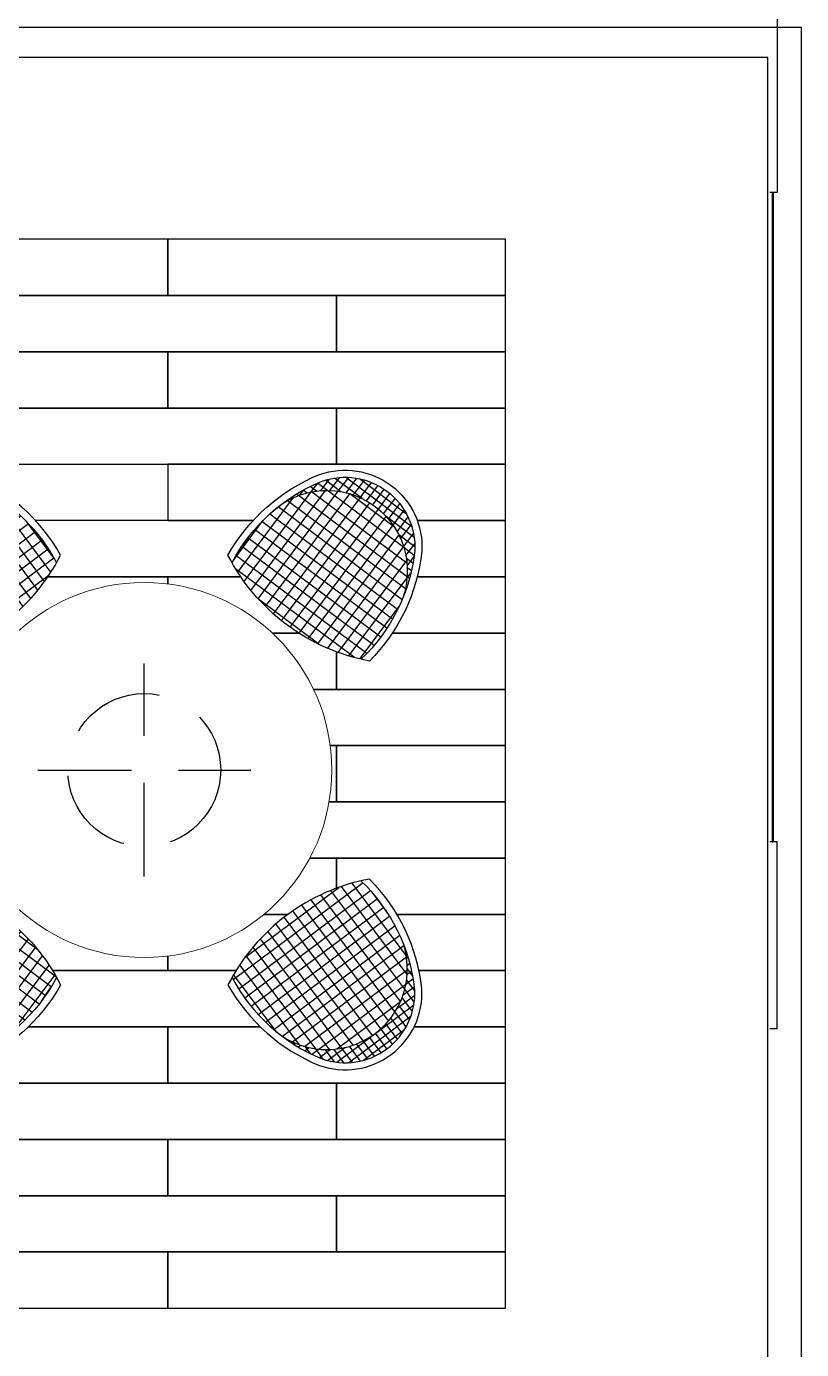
# Model space of a CAD drawing. Header units: metres. Extents: x -4.2 to 85, y -21.1 to 42.
# Drawn here: x 24.882 to 26.949, y 15.884 to 19.412 of the extents above; entities that cross this region are included whole.
import ezdxf

# ---------------------------------------------------------------- set-up
doc = ezdxf.new("R2010")
doc.units = ezdxf.units.M
doc.header["$MEASUREMENT"] = 0
doc.linetypes.add('XREF ÁREAS COMUNS LILAC$0$HIDDEN', pattern=[0.375, 0.25, -0.125])
doc.layers.add('Level 19-1', color=7, linetype='Continuous', lineweight=0)
for name, color, linetype in [('XREF ÁREAS COMUNS LILAC$0$MOB 02', 142, 'Continuous'), ('XREF ÁREAS COMUNS LILAC$0$MOB 03', 120, 'Continuous'), ('XREF ÁREAS COMUNS LILAC$0$MOB01', 8, 'Continuous'), ('XREF ÁREAS COMUNS LILAC$0$MOB02', 142, 'Continuous'), ('XREF ÁREAS COMUNS LILAC$0$PAGINAÇÃO', 125, 'Continuous'), ('XREF ÁREAS COMUNS LILAC$0$PROJECAO', 8, 'XREF ÁREAS COMUNS LILAC$0$HIDDEN')]:
    doc.layers.add(name, color=color, linetype=linetype)

# ---------------------------------------------------------------- blocks, each defined once
blk = doc.blocks.new('pilotis_as built')
at = {"layer": 'Level 19-1', "color": 7, "linetype": 'Continuous', "lineweight": 30, "flags": 128}
for points in [[(-0.3245, -11.325), (-0.3245, -7.3156), (-5.9595, -7.3156)], [(-0.4143, -11.325), (-0.4143, -7.3956), (-6.0693, -7.3956), (-6.0693, -11.2106)]]:
    blk.add_lwpolyline(points, dxfattribs=at)
blk = doc.blocks.new('XREF ÁREAS COMUNS LILAC$0$CADEIRA-VARANDA')
at = {"layer": 'XREF ÁREAS COMUNS LILAC$0$MOB01'}
h = blk.add_hatch(dxfattribs=at)
h.set_pattern_fill('_U', color=256, scale=0.03, angle=-89.8227, style=0, double=1, pattern_type=0)
h.set_pattern_definition([(270.177297, (-131.950468, -25.12282), (0.0299998564, 9.28324e-05), []), (0.177297, (-131.950468, -25.12282), (-9.28324e-05, 0.0299998564), [])])
h.paths.add_polyline_path([(-0.0907, -0.2749, 0.104277), (-0.0829, -0.0701, 0.209757), (-0.5353, -0.0717, 0.017127), (-0.5393, -0.1056), (-0.541, -0.1504, 0.067865), (-0.522, -0.2835, 0.733188)])
h = blk.add_hatch(dxfattribs=at)
h.set_pattern_fill('U', color=256, scale=0.02, angle=-89.8227, style=0, double=1, pattern_type=0)
h.set_pattern_definition([(270.177297, (-131.950468, -25.122819), (0.0199999042, 6.18883e-05), []), (0.177297, (-131.950468, -25.122819), (-6.18883e-05, 0.0199999042), [])])
h.paths.add_polyline_path([(-0.522, -0.2835, 0.067518), (-0.4684, -0.406, 0.532692), (-0.1435, -0.4044, 0.070766), (-0.0907, -0.2749, -0.733188)])
at = {"layer": 'XREF ÁREAS COMUNS LILAC$0$MOB02'}
blk.add_line((-0.541, -0.1504), (-0.5393, -0.1056), dxfattribs=at)
for centre, radius, start, end in [((-0.3072, -0.5863), 0.5629, 64.0796, 116.3261), ((-0.0436, -0.1472), 0.4974, 171.277, 211.4064), ((-0.5724, -0.1541), 0.4966, 329.6863, 9.7907), ((-0.0452, -0.1475), 0.5159, 172.6827, 211.4111), ((-0.5709, -0.1545), 0.5152, 329.6847, 8.3049), ((-0.3077, -0.2112), 0.2262, 188.6002, 352.022), ((-0.3065, -0.296), 0.1958, 214.2166, 326.3674), ((-0.3065, -0.296), 0.2157, 213.9244, 326.6768)]:
    blk.add_arc(centre, radius, start, end, dxfattribs=at)

msp = doc.modelspace()

# ---------------------------------------------------------------- linework, layer by layer
at = {"layer": 'XREF ÁREAS COMUNS LILAC$0$MOB 02', "color": 4, "linetype": 'Continuous', "lineweight": 30}
msp.add_lwpolyline([(26.8705, 18.9696), (26.8705, 17.238), (26.8725, 17.238), (26.8745, 17.243), (26.8745, 18.9646), (26.8725, 18.9696), (26.8705, 18.9696)], dxfattribs=at)
at = {"layer": 'XREF ÁREAS COMUNS LILAC$0$MOB 03', "linetype": 'Continuous', "lineweight": 30}
for p, q in [((26.8845, 17.238), (26.8645, 17.238)), ((26.8845, 16.7396), (26.8845, 17.238)), ((26.8845, 16.7396), (26.8645, 16.7396))]:
    msp.add_line(p, q, dxfattribs=at)
at = {"layer": 'XREF ÁREAS COMUNS LILAC$0$MOB02', "linetype": 'Continuous', "lineweight": 30}
for p, q in [((26.8845, 19.4696), (26.8845, 18.9696)), ((26.8845, 18.9696), (26.8645, 18.9696))]:
    msp.add_line(p, q, dxfattribs=at)
at = {"layer": 'XREF ÁREAS COMUNS LILAC$0$MOB02', "lineweight": 13}
msp.add_circle((25.1966, 17.4295), 0.5, dxfattribs=at)
at = {"layer": 'XREF ÁREAS COMUNS LILAC$0$PAGINAÇÃO'}
for points in [[(25.2595, 18.8446), (24.3595, 18.8446), (24.3595, 18.6946), (25.2595, 18.6946)], [(26.1595, 18.8446), (25.2595, 18.8446), (25.2595, 18.6946), (26.1595, 18.6946)], [(25.7095, 18.6946), (24.8095, 18.6946), (24.8095, 18.5446), (25.7095, 18.5446)], [(26.1595, 18.6946), (25.7095, 18.6946), (25.7095, 18.5446), (26.1595, 18.5446)], [(25.2595, 18.5446), (24.3595, 18.5446), (24.3595, 18.3946), (25.2595, 18.3946)], [(26.1595, 18.5446), (25.2595, 18.5446), (25.2595, 18.3946), (26.1595, 18.3946)], [(25.7095, 18.3946), (24.8095, 18.3946), (24.8095, 18.2446), (25.7095, 18.2446)], [(26.1595, 18.3946), (25.7095, 18.3946), (25.7095, 18.2446), (26.1595, 18.2446)], [(26.1595, 17.4946), (25.7095, 17.4946), (25.7095, 17.3446), (26.1595, 17.3446)], [(25.7095, 16.5946), (24.8095, 16.5946), (24.8095, 16.4446), (25.7095, 16.4446)], [(26.1595, 16.5946), (25.7095, 16.5946), (25.7095, 16.4446), (26.1595, 16.4446)], [(25.2595, 16.4446), (24.3595, 16.4446), (24.3595, 16.2946), (25.2595, 16.2946)], [(26.1595, 16.4446), (25.2595, 16.4446), (25.2595, 16.2946), (26.1595, 16.2946)], [(25.7095, 16.2946), (24.8095, 16.2946), (24.8095, 16.1446), (25.7095, 16.1446)], [(26.1595, 16.2946), (25.7095, 16.2946), (25.7095, 16.1446), (26.1595, 16.1446)], [(25.2595, 16.1446), (24.3595, 16.1446), (24.3595, 15.9946), (25.2595, 15.9946)], [(26.1595, 16.1446), (25.2595, 16.1446), (25.2595, 15.9946), (26.1595, 15.9946)]]:
    msp.add_lwpolyline(points, close=True, dxfattribs=at)
for points in [[(24.4687, 18.0946), (24.3595, 18.0946), (24.3595, 18.2446), (25.2595, 18.2446), (25.2595, 18.0946), (24.9066, 18.0946)], [(25.9246, 18.0946), (26.1595, 18.0946), (26.1595, 18.2446), (25.2595, 18.2446), (25.2595, 18.0946), (25.4867, 18.0946)], [(25.4867, 18.0946), (24.9066, 18.0946)], [(25.9245, 17.9446), (26.1595, 17.9446), (26.1595, 18.0946), (25.9246, 18.0946)], [(25.2595, 17.9256), (25.2595, 17.9446), (24.9393, 17.9446)], [(24.9393, 17.9446), (25.454, 17.9446)], [(25.454, 17.9446), (25.2595, 17.9446), (25.2595, 17.9256)], [(25.8578, 17.7946), (26.1595, 17.7946), (26.1595, 17.9446), (25.9245, 17.9446)], [(25.6088, 17.7946), (25.5382, 17.7946)], [(25.5382, 17.7946), (25.6088, 17.7946)], [(25.7095, 17.7446), (25.7095, 17.6446), (26.1595, 17.6446), (26.1595, 17.7946), (25.8578, 17.7946)], [(25.648, 17.6446), (25.7095, 17.6446), (25.7095, 17.7446)], [(25.6924, 17.4946), (26.1595, 17.4946), (26.1595, 17.6446), (25.648, 17.6446)], [(25.6894, 17.3446), (25.7095, 17.3446), (25.7095, 17.4946), (25.6924, 17.4946)], [(25.638, 17.1946), (26.1595, 17.1946), (26.1595, 17.3446), (25.6894, 17.3446)], [(25.7095, 17.1145), (25.7095, 17.1946), (25.638, 17.1946)], [(25.8703, 17.0446), (26.1595, 17.0446), (26.1595, 17.1946), (25.7095, 17.1946), (25.7095, 17.1145)], [(25.5798, 17.0446), (25.5158, 17.0446)], [(25.5158, 17.0446), (25.5798, 17.0446)], [(25.9292, 16.8946), (26.1595, 16.8946), (26.1595, 17.0446), (25.8703, 17.0446)], [(24.9521, 16.8946), (25.2595, 16.8946), (25.2595, 16.9335)], [(25.2595, 16.9335), (25.2595, 16.8946), (25.4411, 16.8946)], [(25.4411, 16.8946), (24.9521, 16.8946)], [(25.9161, 16.7446), (26.1595, 16.7446), (26.1595, 16.8946), (25.9292, 16.8946)], [(24.4771, 16.7446), (24.3595, 16.7446), (24.3595, 16.5946), (25.2595, 16.5946), (25.2595, 16.7446), (24.8873, 16.7446)], [(24.8873, 16.7446), (25.506, 16.7446)], [(25.506, 16.7446), (25.2595, 16.7446), (25.2595, 16.5946), (26.1595, 16.5946), (26.1595, 16.7446), (25.9161, 16.7446)]]:
    msp.add_lwpolyline(points, dxfattribs=at)
at = {"layer": 'XREF ÁREAS COMUNS LILAC$0$PROJECAO'}
for p, q in [((25.1966, 17.1457), (25.1966, 17.7133)), ((24.9128, 17.4295), (25.4804, 17.4295))]:
    msp.add_line(p, q, dxfattribs=at)
msp.add_circle((25.1966, 17.4295), 0.2038, dxfattribs=at)

# ---------------------------------------------------------------- block references
at = {"color": 1, "linetype": 'Continuous', "lineweight": 13}
msp.add_blockref('pilotis_as built', (27.2738, 26.7246), dxfattribs=at)
at = {"layer": 'XREF ÁREAS COMUNS LILAC$0$MOB02', "extrusion": (0, 0, -1)}
for p, xscale, yscale, zscale, rotation in [((-24.5949, 17.6244), -0.9503999999999608, 0.9503999999999451, -0.9503999999999608, 143.4169879593313), ((-25.7984, 17.6244), 0.9503999999999609, 0.9503999999999609, -0.9504, 216.5830120406687), ((-24.5949, 17.2346), 0.950399999999961, 0.950399999999961, -0.9504, 36.58301204066875), ((-25.7984, 17.2346), -0.950399999999961, 0.9503999999999451, -0.950399999999961, 323.4169879593313)]:
    msp.add_blockref('XREF ÁREAS COMUNS LILAC$0$CADEIRA-VARANDA', p, dxfattribs=dict(at, xscale=xscale, yscale=yscale, zscale=zscale, rotation=rotation))

doc.saveas('drawing.dxf')
